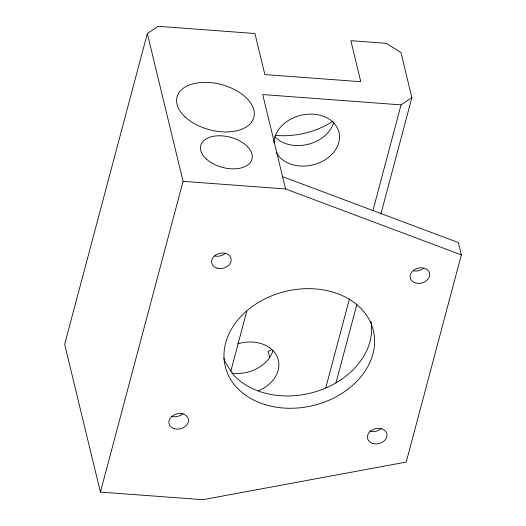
<?xml version="1.0" encoding="UTF-8"?>
<svg xmlns="http://www.w3.org/2000/svg" width="526" height="526" viewBox="0 0 526 526"><rect width="100%" height="100%" fill="white"/><g stroke="black" fill="none" stroke-linecap="round" stroke-linejoin="round"><path stroke-width="0.79" d="M380.87 214.154L411.871 97.626L400.943 52.468L386.15 43.303L350.855 40.673L360.79 81.721L264.861 74.567L254.926 33.519L158.148 26.3L147.326 33.552L64.659 344.3L100.407 492.086L202.872 499.7L406.23 462.058L461.341 254.893L458.37 242.591L282.567 176.657M100.407 492.086L183.074 181.339L147.326 33.552M230.875 370.988L246.786 311.182M325.758 387.879L349.382 299.097M373 210.315L401.049 104.878L411.871 97.626M335.95 383.007L356.832 304.528M401.049 104.878L262.711 94.562L285.546 188.952L461.341 254.893M183.074 181.339L285.546 188.952M269.713 357.733L268.188 351.421L270.344 350.408A72.884 56.157 -13.6 0 0 271.764 349.534M223.892 358.147L224.609 361.171L233.031 374.38A76.198 58.715 -13.6 0 0 322.359 389.398A76.198 58.715 -13.6 0 0 370.994 321.215M333.089 121.204A72.884 56.157 -13.6 0 1 275.052 135.36M333.826 121.966A33.131 25.524 -13.6 0 1 308.157 144.302A33.131 25.524 -13.6 0 1 274.809 136.773M272.987 350.592A33.131 25.524 -13.6 0 1 231.802 373.092M237.581 343.879A33.131 25.524 -13.6 0 1 277.195 356.825A33.131 25.524 -13.6 0 1 258.378 390.772M274.013 143.006A33.131 25.524 -13.6 0 1 319.696 115.155A33.131 25.524 -13.6 0 1 329.506 156.524A33.131 25.524 -13.6 0 1 276.222 152.33M423.338 268.549A9.941 7.66 -13.6 0 1 413.679 270.89M225.089 253.512A9.941 7.66 -13.6 0 1 214.693 255.991M182.976 413.528A9.941 7.66 -13.6 0 1 171.206 416.342M381.521 428.328A9.941 7.66 -13.6 0 1 369.752 431.142M185.139 116.982A39.759 23.381 14.9 0 0 251.698 121.947A39.759 23.381 14.9 0 0 209.486 82.523A39.759 23.381 14.9 0 0 185.139 116.982M206.166 158.865A26.504 15.583 14.9 0 0 250.54 162.172A26.504 15.583 14.9 0 0 222.393 135.886A26.504 15.583 14.9 0 0 206.166 158.865M414.37 282.508A9.941 7.66 -13.6 0 0 429.722 275.256A9.941 7.66 -13.6 0 0 415.685 269.003A9.941 7.66 -13.6 0 0 414.37 282.508M174.185 428.657A9.941 7.66 -13.6 0 0 188.486 420.018A9.941 7.66 -13.6 0 0 173.337 415.336A9.941 7.66 -13.6 0 0 174.185 428.657M216.896 268.102A9.941 7.66 -13.6 0 0 231.197 259.463A9.941 7.66 -13.6 0 0 216.048 254.781A9.941 7.66 -13.6 0 0 216.896 268.102M372.73 443.457A9.941 7.66 -13.6 0 0 387.024 434.824A9.941 7.66 -13.6 0 0 371.882 430.143A9.941 7.66 -13.6 0 0 372.73 443.457M264.926 404.573A76.198 58.715 -13.6 0 0 374.538 338.349A76.198 58.715 -13.6 0 0 258.417 302.463A76.198 58.715 -13.6 0 0 264.926 404.573"/></g></svg>
